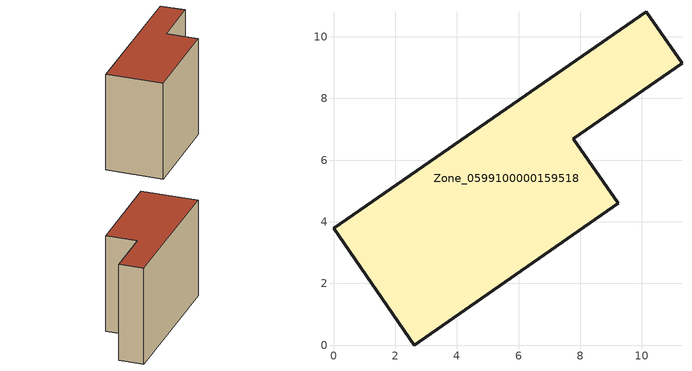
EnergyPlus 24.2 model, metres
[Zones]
Zone_0599100000159518
 floor ground (C_G): 0,3.79 10.14,10.81 11.3,9.14 7.78,6.7 9.23,4.61 2.62,0 z0
 wall outside (C_F): 2.62,0 9.23,4.61 7.78,6.7 11.3,9.14 10.14,10.81 0,3.79 2.62,0 z0:8.02
 roof outside (C_R): 10.14,10.81 0,3.79 2.62,0 9.23,4.61 7.78,6.7 11.3,9.14 z8.02
[BUILDING]
Pand.0599100000159518: North Axis=0; Terrain=City; Loads Convergence Tolerance Value=0.04; Temperature Convergence Tolerance Value=0.4; Solar Distribution=FullExterior; Maximum Number of Warmup Days=25; Minimum Number of Warmup Days=1
[Site:Location]
Rotterdam.The.Hague.AP_ZH_NLD Design_Conditions: Latitude=51.96; Longitude=4.45; Time Zone=1; Elevation=-4.5
[SITE:GROUNDTEMPERATURE:BUILDINGSURFACE]
18, 18, 18, 18, 18, 18, 18, 18, 18, 18, 18, 18
[MATERIAL] Thermal Absorptance=0.9; Solar Absorptance=0.7; Visible Absorptance=0.7
Name | Roughness | Thickness | Conductivity | Density | Specific Heat
G.TI.1946 | MediumSmooth | 0.15 | 1 | 540 | 1210
F.TI.1946 | Rough | 0.3 | 0.857143 | 1920 | 840
R.TI.1946 | MediumRough | 0.2 | 0.1 | 1500 | 1000
[CONSTRUCTION]
C_G: G.TI.1946
C_F: F.TI.1946
C_R: R.TI.1946
[ZONE]
Zone_0599100000159518: Type=1; Multiplier=1; Ceiling Height=Autocalculate; Volume=Autocalculate; Floor Area=autocalculate; Part of Total Floor Area=Yes
[ZONEINFILTRATION:DESIGNFLOWRATE]
Infil_Zone_0599100000159518: Zone or ZoneList or Space or SpaceList=Zone_0599100000159518; Schedule=AlwaysOn; Design Flow Rate Calculation Method=Flow/Area; Flow Rate per Floor Area=0.003; Constant Term Coefficient=1; Temperature Term Coefficient=0; Velocity Term Coefficient=0; Velocity Squared Term Coefficient=0
[HVACTEMPLATE:ZONE:IDEALLOADSAIRSYSTEM]
Zone_0599100000159518: Maximum Heating Supply Air Temperature=50; Minimum Cooling Supply Air Temperature=13; Maximum Heating Supply Air Humidity Ratio=0.0156; Minimum Cooling Supply Air Humidity Ratio=0.0077; Heating Limit=NoLimit; Cooling Limit=NoLimit; Dehumidification Control Type=ConstantSensibleHeatRatio; Cooling Sensible Heat Ratio=0.7; Dehumidification Setpoint=60; Humidification Control Type=None; Humidification Setpoint=30; Outdoor Air Method=None; Outdoor Air Flow Rate per Person=0.00944; Outdoor Air Flow Rate per Zone Floor Area=0; Outdoor Air Flow Rate per Zone=0; Demand Controlled Ventilation Type=None; Outdoor Air Economizer Type=NoEconomizer; Heat Recovery Type=None; Sensible Heat Recovery Effectiveness=0.7; Latent Heat Recovery Effectiveness=0.65
[ZONECONTROL:THERMOSTAT]
ThermostatControl_Zone_0599100000159518: Zone or ZoneList=Zone_0599100000159518; Control Type Schedule=DualSetpointControlType; Control 1=Thermostat_Zone_0599100000159518; Temperature Difference Between Cutout And Setpoint=0
[THERMOSTATSETPOINT:DUALSETPOINT]
Thermostat_Zone_0599100000159518: Heating Setpoint Temperature Schedule=HeatingSetpoint_Zone_0599100000159518; Cooling Setpoint Temperature Schedule=CoolingSetpoint_Zone_0599100000159518
[SCHEDULE:COMPACT]
HeatingSetpoint_Zone_0599100000159518: Through: 12/31, For: AllDays, Until: 24:00, 21
CoolingSetpoint_Zone_0599100000159518: Through: 12/31, For: AllDays, Until: 24:00, 24
DualSetpointControlType: Through: 12/31, For: AllDays, Until: 24:00, 4
AlwaysOn: Through: 12/31, For: AllDays, Until: 24:00, 1
